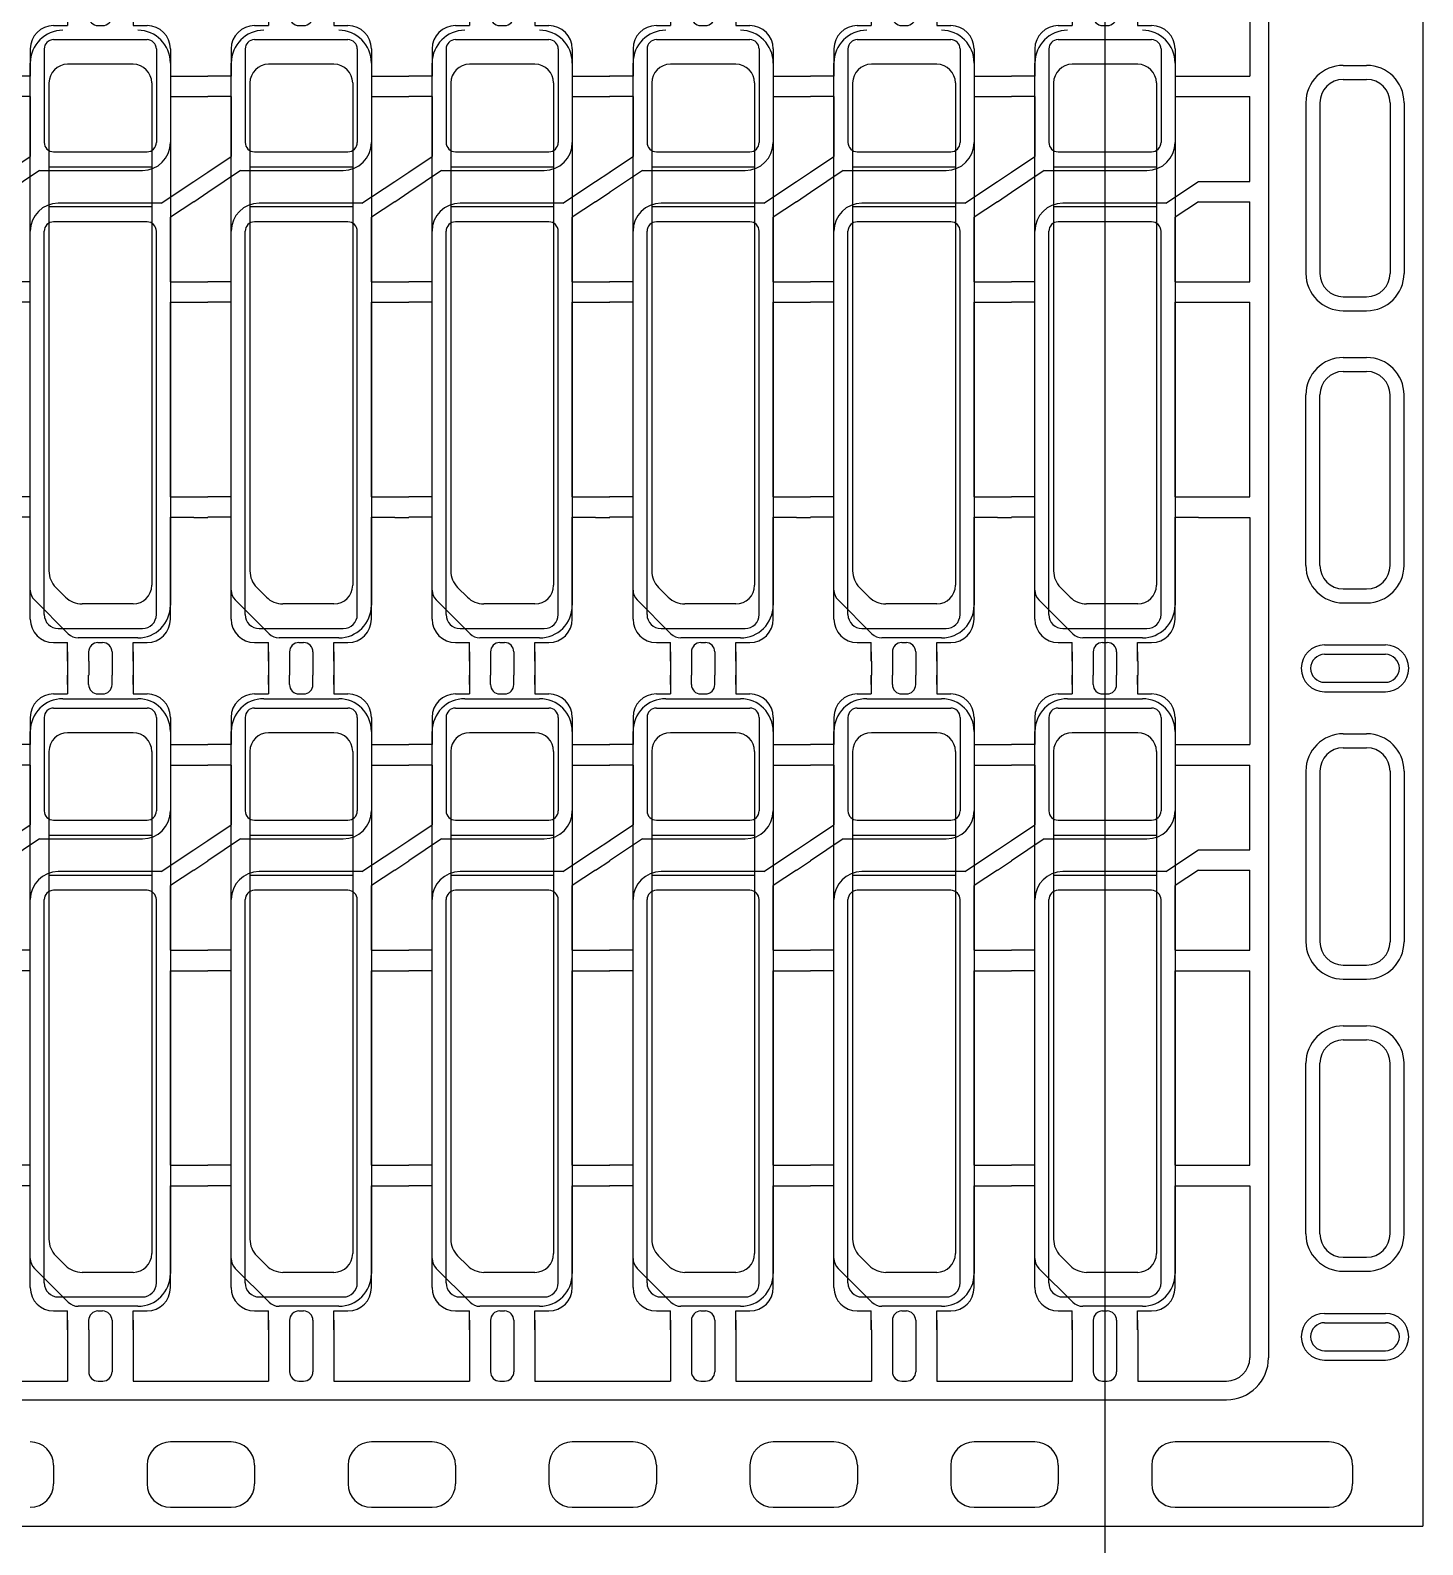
# Model space of a CAD drawing. Header units: millimetres. Extents: x -992 to 1678, y 98 to 1000.
# Drawn here: x -803.09 to -788.19, y 544.12 to 560.32 of the extents above; entities that cross this region are included whole.
import ezdxf

# ---------------------------------------------------------------- set-up
doc = ezdxf.new("R2010")
doc.units = ezdxf.units.MM
doc.linetypes.add('CENTER', pattern=[10.16, 6.35, -1.27, 1.27, -1.27])
doc.linetypes.add('HIDDEN', pattern=[1.905, 1.27, -0.635])
for name, color, linetype in [('1', 3, 'Continuous'), ('b etching', 1, 'Continuous'), ('CEN', 8, 'CENTER'), ('HID', 1, 'HIDDEN'), ('PPA', 2, 'Continuous')]:
    doc.layers.add(name, color=color, linetype=linetype)

# ---------------------------------------------------------------- blocks, each defined once
blk = doc.blocks.new('e1')
at = {"layer": '1'}
for p, q in [((-947.058, 906.581), (-947.058, 906.481)), ((-947.058, 906.481), (-947.058, 906.581)), ((-947.058, 906.581), (-947.058, 906.381)), ((-946.358, 906.581), (-946.358, 906.481)), ((-946.358, 906.481), (-946.358, 906.581)), ((-946.358, 906.581), (-946.358, 906.381)), ((-946.358, 906.381), (-946.208, 906.381)), ((-947.458, 906.131), (-947.458, 905.841)), ((-945.958, 906.131), (-945.958, 905.841)), ((-947.458, 905.841), (-947.708, 905.841)), ((-945.958, 905.841), (-945.708, 905.841)), ((-947.458, 905.621), (-947.708, 905.621)), ((-947.458, 905.621), (-947.458, 904.981)), ((-945.958, 905.621), (-945.958, 905.131)), ((-945.958, 905.621), (-945.708, 905.621)), ((-947.358, 904.831), (-946.258, 904.831)), ((-946.058, 904.481), (-947.158, 904.481)), ((-945.958, 903.641), (-945.958, 904.331)), ((-947.458, 903.641), (-947.458, 904.231)), ((-947.458, 903.641), (-947.708, 903.641)), ((-945.958, 903.641), (-945.708, 903.641)), ((-947.458, 903.421), (-947.708, 903.421)), ((-947.458, 901.341), (-947.458, 903.421)), ((-945.958, 901.341), (-945.958, 903.421)), ((-945.958, 903.421), (-945.708, 903.421)), ((-947.458, 901.341), (-947.708, 901.341)), ((-945.958, 901.341), (-945.708, 901.341)), ((-947.458, 901.121), (-947.708, 901.121)), ((-947.458, 900.031), (-947.458, 901.121)), ((-945.958, 900.031), (-945.958, 901.121)), ((-945.958, 901.121), (-945.708, 901.121)), ((-947.058, 899.581), (-947.058, 899.781)), ((-946.358, 899.781), (-946.208, 899.781)), ((-946.358, 899.581), (-946.358, 899.781)), ((-947.058, 899.581), (-947.058, 899.681)), ((-947.058, 899.681), (-947.058, 899.581)), ((-946.358, 899.581), (-946.358, 899.681)), ((-946.358, 899.681), (-946.358, 899.581))]:
    blk.add_line(p, q, dxfattribs=at)
at = {"layer": '1', "linetype": 'ByBlock'}
for p, q in [((-946.833, 906.481), (-946.833, 906.581)), ((-946.583, 906.481), (-946.583, 906.581)), ((-947.208, 906.381), (-947.058, 906.381)), ((-946.733, 906.381), (-946.683, 906.381)), ((-947.708, 904.814), (-947.458, 904.981)), ((-947.358, 904.831), (-947.708, 904.597)), ((-946.058, 904.481), (-945.708, 904.714)), ((-945.708, 904.497), (-945.958, 904.331)), ((-947.208, 899.781), (-947.058, 899.781)), ((-946.733, 899.781), (-946.683, 899.781)), ((-946.833, 899.681), (-946.833, 899.581)), ((-946.583, 899.681), (-946.583, 899.581))]:
    blk.add_line(p, q, dxfattribs=at)
for centre, start, end in [((-946.733, 906.481), 180, 270), ((-946.683, 906.481), 270, 0), ((-946.733, 899.681), 90, 180), ((-946.683, 899.681), 0, 90)]:
    blk.add_arc(centre, 0.1, start, end, dxfattribs=at)
at = {"layer": '1'}
for centre, radius, start, end in [((-947.208, 906.131), 0.25, 90, 180), ((-946.208, 906.131), 0.25, 0, 90), ((-946.258, 905.131), 0.3, 270, 0), ((-947.158, 904.181), 0.3, 90, 180), ((-947.208, 900.031), 0.25, 180, 270), ((-946.208, 900.031), 0.25, 270, 0)]:
    blk.add_arc(centre, radius, start, end, dxfattribs=at)
blk = doc.blocks.new('e2')
at = {"layer": 'b etching', "linetype": 'ByBlock'}
for p, q in [((-947.208, 906.231), (-946.208, 906.231)), ((-947.308, 906.131), (-947.308, 905.131)), ((-946.108, 906.131), (-946.108, 905.131)), ((-947.208, 905.031), (-946.208, 905.031)), ((-947.308, 900.081), (-947.308, 904.181)), ((-946.208, 904.281), (-947.208, 904.281)), ((-946.108, 900.081), (-946.108, 904.181)), ((-947.158, 899.931), (-946.258, 899.931))]:
    blk.add_line(p, q, dxfattribs=at)
for centre, radius, start, end in [((-947.208, 906.131), 0.1, 90, 180), ((-946.208, 906.131), 0.1, 360, 90), ((-947.208, 905.131), 0.1, 180, 270), ((-946.208, 905.131), 0.1, 270, 360), ((-947.208, 904.181), 0.1, 90, 180), ((-946.208, 904.181), 0.1, 0, 90), ((-947.158, 900.081), 0.15, 180, 270), ((-946.258, 900.081), 0.15, 270, 0)]:
    blk.add_arc(centre, radius, start, end, dxfattribs=at)

msp = doc.modelspace()

# ---------------------------------------------------------------- linework, layer by layer
at = {"layer": '1', "linetype": 'ByBlock'}
for p, q in [((-790.03553085, 562.26062093), (-790.03553085, 559.83062093)), ((-801.33553085, 559.83062093), (-801.18553085, 559.83062093)), ((-799.18553085, 559.83062093), (-799.03553085, 559.83062093)), ((-797.03553085, 559.83062093), (-796.88553085, 559.83062093)), ((-794.88553085, 559.83062093), (-794.73553085, 559.83062093)), ((-792.73553085, 559.83062093), (-792.58553085, 559.83062093)), ((-790.58553085, 559.83062093), (-790.03553085, 559.83062093)), ((-801.33553085, 559.61062093), (-801.18553085, 559.61062093)), ((-799.18553085, 559.61062093), (-799.03553085, 559.61062093)), ((-797.03553085, 559.61062093), (-796.88553085, 559.61062093)), ((-794.88553085, 559.61062093), (-794.73553085, 559.61062093)), ((-792.73553085, 559.61062093), (-792.58553085, 559.61062093)), ((-790.58553085, 559.61062093), (-790.03553085, 559.61062093)), ((-790.03553085, 558.70395426), (-790.03553085, 559.61062093)), ((-801.33553085, 558.70395426), (-801.18553085, 558.80395426)), ((-799.18553085, 558.70395426), (-799.03553085, 558.80395426)), ((-797.03553085, 558.70395426), (-796.88553085, 558.80395426)), ((-794.88553085, 558.70395426), (-794.73553085, 558.80395426)), ((-792.73553085, 558.70395426), (-792.58553085, 558.80395426)), ((-801.33553085, 558.48728759), (-801.18553085, 558.58728759)), ((-799.18553085, 558.48728759), (-799.03553085, 558.58728759)), ((-797.03553085, 558.48728759), (-796.88553085, 558.58728759)), ((-794.88553085, 558.48728759), (-794.73553085, 558.58728759)), ((-792.73553085, 558.48728759), (-792.58553085, 558.58728759)), ((-790.58553085, 558.70395426), (-790.03553085, 558.70395426)), ((-790.58553085, 558.48728759), (-790.03553085, 558.48728759)), ((-790.03553085, 557.63062093), (-790.03553085, 558.48728759)), ((-801.33553085, 557.63062093), (-801.18553085, 557.63062093)), ((-799.18553085, 557.63062093), (-799.03553085, 557.63062093)), ((-797.03553085, 557.63062093), (-796.88553085, 557.63062093)), ((-794.88553085, 557.63062093), (-794.73553085, 557.63062093)), ((-792.73553085, 557.63062093), (-792.58553085, 557.63062093)), ((-790.58553085, 557.63062093), (-790.03553085, 557.63062093)), ((-801.33553085, 557.41062093), (-801.18553085, 557.41062093)), ((-799.18553085, 557.41062093), (-799.03553085, 557.41062093)), ((-797.03553085, 557.41062093), (-796.88553085, 557.41062093)), ((-794.88553085, 557.41062093), (-794.73553085, 557.41062093)), ((-792.73553085, 557.41062093), (-792.58553085, 557.41062093)), ((-790.58553085, 557.41062093), (-790.03553085, 557.41062093)), ((-790.03553085, 555.33062093), (-790.03553085, 557.41062093)), ((-801.33553085, 555.33062093), (-801.18553085, 555.33062093)), ((-799.18553085, 555.33062093), (-799.03553085, 555.33062093)), ((-797.03553085, 555.33062093), (-796.88553085, 555.33062093)), ((-794.88553085, 555.33062093), (-794.73553085, 555.33062093)), ((-792.73553085, 555.33062093), (-792.58553085, 555.33062093)), ((-790.58553085, 555.33062093), (-790.03553085, 555.33062093)), ((-801.33553085, 555.11062093), (-801.18553085, 555.11062093)), ((-799.18553085, 555.11062093), (-799.03553085, 555.11062093)), ((-797.03553085, 555.11062093), (-796.88553085, 555.11062093)), ((-794.88553085, 555.11062093), (-794.73553085, 555.11062093)), ((-792.73553085, 555.11062093), (-792.58553085, 555.11062093)), ((-790.58553085, 555.11062093), (-790.03553085, 555.11062093)), ((-790.03553085, 555.11062093), (-790.03553085, 552.68062093)), ((-802.68553085, 553.57062093), (-802.68553085, 553.42062093)), ((-802.46053085, 553.57062093), (-802.46053085, 553.42062093)), ((-802.21053085, 553.57062093), (-802.21053085, 553.42062093)), ((-801.98553085, 553.57062093), (-801.98553085, 553.42062093)), ((-800.53553085, 553.57062093), (-800.53553085, 553.42062093)), ((-800.31053085, 553.57062093), (-800.31053085, 553.42062093)), ((-800.06053085, 553.57062093), (-800.06053085, 553.42062093)), ((-799.83553085, 553.57062093), (-799.83553085, 553.42062093)), ((-798.38553085, 553.57062093), (-798.38553085, 553.42062093)), ((-798.16053085, 553.57062093), (-798.16053085, 553.42062093)), ((-797.91053085, 553.57062093), (-797.91053085, 553.42062093)), ((-797.68553085, 553.57062093), (-797.68553085, 553.42062093)), ((-796.23553085, 553.57062093), (-796.23553085, 553.42062093)), ((-796.01053085, 553.57062093), (-796.01053085, 553.42062093)), ((-795.76053085, 553.57062093), (-795.76053085, 553.42062093)), ((-795.53553085, 553.57062093), (-795.53553085, 553.42062093)), ((-794.08553085, 553.57062093), (-794.08553085, 553.42062093)), ((-793.86053085, 553.57062093), (-793.86053085, 553.42062093)), ((-793.61053085, 553.57062093), (-793.61053085, 553.42062093)), ((-793.38553085, 553.57062093), (-793.38553085, 553.42062093)), ((-791.93553085, 553.57062093), (-791.93553085, 553.42062093)), ((-791.71053085, 553.57062093), (-791.71053085, 553.42062093)), ((-791.46053085, 553.57062093), (-791.46053085, 553.42062093)), ((-791.23553085, 553.57062093), (-791.23553085, 553.42062093)), ((-791.23553085, 553.57062093), (-791.23553085, 553.42062093)), ((-801.33553085, 552.68062093), (-801.18553085, 552.68062093)), ((-799.18553085, 552.68062093), (-799.03553085, 552.68062093)), ((-797.03553085, 552.68062093), (-796.88553085, 552.68062093)), ((-794.88553085, 552.68062093), (-794.73553085, 552.68062093)), ((-792.73553085, 552.68062093), (-792.58553085, 552.68062093)), ((-790.58553085, 552.68062093), (-790.03553085, 552.68062093)), ((-801.33553085, 552.46062093), (-801.18553085, 552.46062093)), ((-799.18553085, 552.46062093), (-799.03553085, 552.46062093)), ((-797.03553085, 552.46062093), (-796.88553085, 552.46062093)), ((-794.88553085, 552.46062093), (-794.73553085, 552.46062093)), ((-792.73553085, 552.46062093), (-792.58553085, 552.46062093)), ((-790.58553085, 552.46062093), (-790.03553085, 552.46062093)), ((-790.03553085, 551.55395426), (-790.03553085, 552.46062093)), ((-801.33553085, 551.55395426), (-801.18553085, 551.65395426)), ((-799.18553085, 551.55395426), (-799.03553085, 551.65395426)), ((-797.03553085, 551.55395426), (-796.88553085, 551.65395426)), ((-794.88553085, 551.55395426), (-794.73553085, 551.65395426)), ((-792.73553085, 551.55395426), (-792.58553085, 551.65395426)), ((-790.58553085, 551.55395426), (-790.03553085, 551.55395426)), ((-801.33553085, 551.33728759), (-801.18553085, 551.43728759)), ((-799.18553085, 551.33728759), (-799.03553085, 551.43728759)), ((-797.03553085, 551.33728759), (-796.88553085, 551.43728759)), ((-794.88553085, 551.33728759), (-794.73553085, 551.43728759)), ((-792.73553085, 551.33728759), (-792.58553085, 551.43728759)), ((-790.58553085, 551.33728759), (-790.03553085, 551.33728759)), ((-790.03553085, 550.48062093), (-790.03553085, 551.33728759)), ((-801.33553085, 550.48062093), (-801.18553085, 550.48062093)), ((-799.18553085, 550.48062093), (-799.03553085, 550.48062093)), ((-797.03553085, 550.48062093), (-796.88553085, 550.48062093)), ((-794.88553085, 550.48062093), (-794.73553085, 550.48062093)), ((-792.73553085, 550.48062093), (-792.58553085, 550.48062093)), ((-790.58553085, 550.48062093), (-790.03553085, 550.48062093)), ((-801.33553085, 550.26062093), (-801.18553085, 550.26062093)), ((-799.18553085, 550.26062093), (-799.03553085, 550.26062093)), ((-797.03553085, 550.26062093), (-796.88553085, 550.26062093)), ((-794.88553085, 550.26062093), (-794.73553085, 550.26062093)), ((-792.73553085, 550.26062093), (-792.58553085, 550.26062093)), ((-790.58553085, 550.26062093), (-790.03553085, 550.26062093)), ((-790.03553085, 548.18062093), (-790.03553085, 550.26062093)), ((-801.33553085, 548.18062093), (-801.18553085, 548.18062093)), ((-799.18553085, 548.18062093), (-799.03553085, 548.18062093)), ((-797.03553085, 548.18062093), (-796.88553085, 548.18062093)), ((-794.88553085, 548.18062093), (-794.73553085, 548.18062093)), ((-792.73553085, 548.18062093), (-792.58553085, 548.18062093)), ((-790.58553085, 548.18062093), (-790.03553085, 548.18062093)), ((-801.33553085, 547.96062093), (-801.18553085, 547.96062093)), ((-799.18553085, 547.96062093), (-799.03553085, 547.96062093)), ((-797.03553085, 547.96062093), (-796.88553085, 547.96062093)), ((-794.88553085, 547.96062093), (-794.73553085, 547.96062093)), ((-792.73553085, 547.96062093), (-792.58553085, 547.96062093)), ((-790.58553085, 547.96062093), (-790.03553085, 547.96062093)), ((-790.03553085, 547.96062093), (-790.03553085, 546.12062093)), ((-802.68553085, 546.42062093), (-802.68553085, 545.87062093)), ((-802.68553085, 546.42062093), (-802.68553085, 546.12062093)), ((-802.46053085, 546.42062093), (-802.46053085, 545.97062093)), ((-802.46053085, 546.42062093), (-802.46053085, 546.12062093)), ((-802.21053085, 546.42062093), (-802.21053085, 545.97062093)), ((-802.21053085, 546.42062093), (-802.21053085, 546.12062093)), ((-801.98553085, 546.42062093), (-801.98553085, 545.87062093)), ((-801.98553085, 546.42062093), (-801.98553085, 546.12062093)), ((-800.53553085, 546.42062093), (-800.53553085, 545.87062093)), ((-800.53553085, 546.42062093), (-800.53553085, 546.12062093)), ((-800.31053085, 546.42062093), (-800.31053085, 545.97062093)), ((-800.31053085, 546.42062093), (-800.31053085, 546.12062093)), ((-800.06053085, 546.42062093), (-800.06053085, 545.97062093)), ((-800.06053085, 546.42062093), (-800.06053085, 546.12062093)), ((-799.83553085, 546.42062093), (-799.83553085, 545.87062093)), ((-799.83553085, 546.42062093), (-799.83553085, 546.12062093)), ((-798.38553085, 546.42062093), (-798.38553085, 545.87062093)), ((-798.38553085, 546.42062093), (-798.38553085, 546.12062093)), ((-798.16053085, 546.42062093), (-798.16053085, 545.97062093)), ((-798.16053085, 546.42062093), (-798.16053085, 546.12062093)), ((-797.91053085, 546.42062093), (-797.91053085, 545.97062093)), ((-797.91053085, 546.42062093), (-797.91053085, 546.12062093)), ((-797.68553085, 546.42062093), (-797.68553085, 545.87062093)), ((-797.68553085, 546.42062093), (-797.68553085, 546.12062093)), ((-796.23553085, 546.42062093), (-796.23553085, 545.87062093)), ((-796.23553085, 546.42062093), (-796.23553085, 546.12062093)), ((-796.01053085, 546.42062093), (-796.01053085, 545.97062093)), ((-796.01053085, 546.42062093), (-796.01053085, 546.12062093)), ((-795.76053085, 546.42062093), (-795.76053085, 545.97062093)), ((-795.76053085, 546.42062093), (-795.76053085, 546.12062093)), ((-795.53553085, 546.42062093), (-795.53553085, 545.87062093)), ((-795.53553085, 546.42062093), (-795.53553085, 546.12062093)), ((-794.08553085, 546.42062093), (-794.08553085, 545.87062093)), ((-794.08553085, 546.42062093), (-794.08553085, 546.12062093)), ((-793.86053085, 546.42062093), (-793.86053085, 545.97062093)), ((-793.86053085, 546.42062093), (-793.86053085, 546.12062093)), ((-793.61053085, 546.42062093), (-793.61053085, 545.97062093)), ((-793.61053085, 546.42062093), (-793.61053085, 546.12062093)), ((-793.38553085, 546.42062093), (-793.38553085, 545.87062093)), ((-793.38553085, 546.42062093), (-793.38553085, 546.12062093)), ((-791.93553085, 546.42062093), (-791.93553085, 545.87062093)), ((-791.93553085, 546.42062093), (-791.93553085, 546.12062093)), ((-791.71053085, 546.42062093), (-791.71053085, 545.97062093)), ((-791.71053085, 546.42062093), (-791.71053085, 546.12062093)), ((-791.46053085, 546.42062093), (-791.46053085, 545.97062093)), ((-791.46053085, 546.42062093), (-791.46053085, 546.12062093)), ((-791.23553085, 546.42062093), (-791.23553085, 545.87062093)), ((-791.23553085, 546.42062093), (-791.23553085, 546.12062093)), ((-804.13553085, 545.87062093), (-802.68553085, 545.87062093)), ((-802.36053085, 545.87062093), (-802.31053085, 545.87062093)), ((-801.98553085, 545.87062093), (-800.53553085, 545.87062093)), ((-800.21053085, 545.87062093), (-800.16053085, 545.87062093)), ((-799.83553085, 545.87062093), (-798.38553085, 545.87062093)), ((-798.06053085, 545.87062093), (-798.01053085, 545.87062093)), ((-797.68553085, 545.87062093), (-796.23553085, 545.87062093)), ((-795.91053085, 545.87062093), (-795.86053085, 545.87062093)), ((-795.53553085, 545.87062093), (-794.08553085, 545.87062093)), ((-793.76053085, 545.87062093), (-793.71053085, 545.87062093)), ((-793.38553085, 545.87062093), (-791.93553085, 545.87062093)), ((-791.61053085, 545.87062093), (-791.56053085, 545.87062093)), ((-791.23553085, 545.87062093), (-790.28553085, 545.87062093)), ((-800.93553085, 545.22062093), (-801.58553085, 545.22062093)), ((-798.78553085, 545.22062093), (-799.43553085, 545.22062093)), ((-796.63553085, 545.22062093), (-797.28553085, 545.22062093)), ((-794.48553085, 545.22062093), (-795.13553085, 545.22062093)), ((-792.33553085, 545.22062093), (-792.98553085, 545.22062093)), ((-789.18553085, 545.22062093), (-790.83553085, 545.22062093)), ((-802.83553085, 544.97062093), (-802.83553085, 544.77062093)), ((-801.83553085, 544.97062093), (-801.83553085, 544.77062093)), ((-800.68553085, 544.97062093), (-800.68553085, 544.77062093)), ((-799.68553085, 544.97062093), (-799.68553085, 544.77062093)), ((-798.53553085, 544.97062093), (-798.53553085, 544.77062093)), ((-797.53553085, 544.97062093), (-797.53553085, 544.77062093)), ((-796.38553085, 544.97062093), (-796.38553085, 544.77062093)), ((-795.38553085, 544.97062093), (-795.38553085, 544.77062093)), ((-794.23553085, 544.97062093), (-794.23553085, 544.77062093)), ((-793.23553085, 544.97062093), (-793.23553085, 544.77062093)), ((-792.08553085, 544.97062093), (-792.08553085, 544.77062093)), ((-791.08553085, 544.97062093), (-791.08553085, 544.77062093)), ((-788.93553085, 544.97062093), (-788.93553085, 544.77062093))]:
    msp.add_line(p, q, dxfattribs=at)
at = {"layer": '1'}
for p, q in [((-789.03553085, 559.79562093), (-788.78553085, 559.79562093)), ((-789.28553085, 559.54562093), (-789.28553085, 557.72062093)), ((-788.53553085, 559.54562093), (-788.53553085, 557.72062093)), ((-789.03553085, 557.47062093), (-788.78553085, 557.47062093)), ((-789.03553085, 556.67062093), (-788.78553085, 556.67062093)), ((-789.28553085, 554.59562093), (-789.28553085, 556.42062093)), ((-788.53553085, 554.59562093), (-788.53553085, 556.42062093)), ((-789.03553085, 554.34562093), (-788.78553085, 554.34562093)), ((-789.23553085, 553.64562093), (-788.58553085, 553.64562093)), ((-789.23553085, 553.64562093), (-788.58553085, 553.64562093)), ((-789.23553085, 553.34562093), (-788.58553085, 553.34562093)), ((-789.23553085, 553.34562093), (-788.58553085, 553.34562093)), ((-789.03553085, 552.64562093), (-788.78553085, 552.64562093)), ((-789.28553085, 552.39562093), (-789.28553085, 550.57062093)), ((-788.53553085, 552.39562093), (-788.53553085, 550.57062093)), ((-789.03553085, 550.32062093), (-788.78553085, 550.32062093)), ((-789.03553085, 549.52062093), (-788.78553085, 549.52062093)), ((-789.28553085, 547.44562093), (-789.28553085, 549.27062093)), ((-788.53553085, 547.44562093), (-788.53553085, 549.27062093)), ((-789.03553085, 547.19562093), (-788.78553085, 547.19562093)), ((-789.23553085, 546.49562093), (-788.58553085, 546.49562093)), ((-789.23553085, 546.49562093), (-788.58553085, 546.49562093)), ((-789.23553085, 546.19562093), (-788.58553085, 546.19562093)), ((-789.23553085, 546.19562093), (-788.58553085, 546.19562093)), ((-801.58553085, 544.52062093), (-800.93553085, 544.52062093)), ((-799.43553085, 544.52062093), (-798.78553085, 544.52062093)), ((-797.28553085, 544.52062093), (-796.63553085, 544.52062093)), ((-795.13553085, 544.52062093), (-794.48553085, 544.52062093)), ((-792.98553085, 544.52062093), (-792.33553085, 544.52062093)), ((-790.83553085, 544.52062093), (-789.18553085, 544.52062093))]:
    msp.add_line(p, q, dxfattribs=at)
for centre, radius, start, end in [((-789.03553085, 559.54562093), 0.25, 90, 180), ((-788.78553085, 559.54562093), 0.25, 0, 90), ((-789.03553085, 557.72062093), 0.25, 180, 270), ((-788.78553085, 557.72062093), 0.25, 270, 0), ((-789.03553085, 556.42062093), 0.25, 90, 180), ((-788.78553085, 556.42062093), 0.25, 360, 90), ((-789.03553085, 554.59562093), 0.25, 180, 270), ((-788.78553085, 554.59562093), 0.25, 270, 360), ((-789.23553085, 553.49562093), 0.15, 90, 270), ((-789.23553085, 553.49562093), 0.15, 90, 270), ((-788.58553085, 553.49562093), 0.15, 270, 90), ((-788.58553085, 553.49562093), 0.15, 270, 90), ((-789.03553085, 552.39562093), 0.25, 90, 180), ((-788.78553085, 552.39562093), 0.25, 0, 90), ((-789.03553085, 550.57062093), 0.25, 180, 270), ((-788.78553085, 550.57062093), 0.25, 270, 0), ((-789.03553085, 549.27062093), 0.25, 90, 180), ((-788.78553085, 549.27062093), 0.25, 360, 90), ((-789.03553085, 547.44562093), 0.25, 180, 270), ((-788.78553085, 547.44562093), 0.25, 270, 360), ((-789.23553085, 546.34562093), 0.15, 90, 270), ((-789.23553085, 546.34562093), 0.15, 90, 270), ((-788.58553085, 546.34562093), 0.15, 270, 90), ((-788.58553085, 546.34562093), 0.15, 270, 90)]:
    msp.add_arc(centre, radius, start, end, dxfattribs=at)
at = {"layer": '1', "linetype": 'ByBlock'}
for centre, radius, start, end in [((-790.28553085, 546.12062093), 0.25, 270, 0), ((-802.36053085, 545.97062093), 0.1, 180, 270), ((-802.31053085, 545.97062093), 0.1, 270, 0), ((-800.21053085, 545.97062093), 0.1, 180, 270), ((-800.16053085, 545.97062093), 0.1, 270, 0), ((-798.06053085, 545.97062093), 0.1, 180, 270), ((-798.01053085, 545.97062093), 0.1, 270, 0), ((-795.91053085, 545.97062093), 0.1, 180, 270), ((-795.86053085, 545.97062093), 0.1, 270, 0), ((-793.76053085, 545.97062093), 0.1, 180, 270), ((-793.71053085, 545.97062093), 0.1, 270, 0), ((-791.61053085, 545.97062093), 0.1, 180, 270), ((-791.56053085, 545.97062093), 0.1, 270, 0), ((-803.08553085, 544.97062093), 0.25, 360, 90), ((-801.58553085, 544.97062093), 0.25, 90, 180), ((-800.93553085, 544.97062093), 0.25, 360, 90), ((-799.43553085, 544.97062093), 0.25, 90, 180), ((-798.78553085, 544.97062093), 0.25, 360, 90), ((-797.28553085, 544.97062093), 0.25, 90, 180), ((-796.63553085, 544.97062093), 0.25, 360, 90), ((-795.13553085, 544.97062093), 0.25, 90, 180), ((-794.48553085, 544.97062093), 0.25, 360, 90), ((-792.98553085, 544.97062093), 0.25, 90, 180), ((-792.33553085, 544.97062093), 0.25, 360, 90), ((-790.83553085, 544.97062093), 0.25, 90, 180), ((-789.18553085, 544.97062093), 0.25, 360, 90), ((-803.08553085, 544.77062093), 0.25, 270, 360), ((-801.58553085, 544.77062093), 0.25, 180, 270), ((-800.93553085, 544.77062093), 0.25, 270, 360), ((-799.43553085, 544.77062093), 0.25, 180, 270), ((-798.78553085, 544.77062093), 0.25, 270, 360), ((-797.28553085, 544.77062093), 0.25, 180, 270), ((-796.63553085, 544.77062093), 0.25, 270, 360), ((-795.13553085, 544.77062093), 0.25, 180, 270), ((-794.48553085, 544.77062093), 0.25, 270, 360), ((-792.98553085, 544.77062093), 0.25, 180, 270), ((-792.33553085, 544.77062093), 0.25, 270, 360), ((-790.83553085, 544.77062093), 0.25, 180, 270), ((-789.18553085, 544.77062093), 0.25, 270, 360)]:
    msp.add_arc(centre, radius, start, end, dxfattribs=at)
at = {"layer": 'CEN', "linetype": 'ByBlock'}
msp.add_line((-791.58553085, 604.77062093), (-791.58553085, 537.97062093), dxfattribs=at)
at = {"layer": 'HID', "linetype": 'ByBlock'}
for p, q in [((-789.83553085, 596.62062093), (-789.83553085, 546.12062093)), ((-789.03553085, 559.94562093), (-788.78553085, 559.94562093)), ((-789.43553085, 559.54562093), (-789.43553085, 557.72062093)), ((-788.38553085, 559.54562093), (-788.38553085, 557.72062093)), ((-789.03553085, 557.32062093), (-788.78553085, 557.32062093)), ((-789.03553085, 556.82062093), (-788.78553085, 556.82062093)), ((-789.43553085, 554.59562093), (-789.43553085, 556.42062093)), ((-788.38553085, 554.59562093), (-788.38553085, 556.42062093)), ((-789.03553085, 554.19562093), (-788.78553085, 554.19562093)), ((-789.23553085, 553.74562093), (-788.58553085, 553.74562093)), ((-789.23553085, 553.24562093), (-788.58553085, 553.24562093)), ((-789.03553085, 552.79562093), (-788.78553085, 552.79562093)), ((-789.43553085, 552.39562093), (-789.43553085, 550.57062093)), ((-788.38553085, 552.39562093), (-788.38553085, 550.57062093)), ((-789.03553085, 550.17062093), (-788.78553085, 550.17062093)), ((-789.03553085, 549.67062093), (-788.78553085, 549.67062093)), ((-789.43553085, 547.44562093), (-789.43553085, 549.27062093)), ((-788.38553085, 547.44562093), (-788.38553085, 549.27062093)), ((-789.03553085, 547.04562093), (-788.78553085, 547.04562093)), ((-789.23553085, 546.59562093), (-788.58553085, 546.59562093)), ((-789.23553085, 546.09562093), (-788.58553085, 546.09562093)), ((-840.18553085, 545.67062093), (-790.28553085, 545.67062093))]:
    msp.add_line(p, q, dxfattribs=at)
for centre, radius, start, end in [((-789.03553085, 559.54562093), 0.4, 90, 180), ((-788.78553085, 559.54562093), 0.4, 0, 90), ((-789.03553085, 557.72062093), 0.4, 180, 270), ((-788.78553085, 557.72062093), 0.4, 270, 0), ((-789.03553085, 556.42062093), 0.4, 90, 180), ((-788.78553085, 556.42062093), 0.4, 360, 90), ((-789.03553085, 554.59562093), 0.4, 180, 270), ((-788.78553085, 554.59562093), 0.4, 270, 360), ((-789.23553085, 553.49562093), 0.25, 90, 270), ((-788.58553085, 553.49562093), 0.25, 270, 90), ((-789.03553085, 552.39562093), 0.4, 90, 180), ((-788.78553085, 552.39562093), 0.4, 0, 90), ((-789.03553085, 550.57062093), 0.4, 180, 270), ((-788.78553085, 550.57062093), 0.4, 270, 0), ((-789.03553085, 549.27062093), 0.4, 90, 180), ((-788.78553085, 549.27062093), 0.4, 360, 90), ((-789.03553085, 547.44562093), 0.4, 180, 270), ((-788.78553085, 547.44562093), 0.4, 270, 360), ((-789.23553085, 546.34562093), 0.25, 90, 270), ((-788.58553085, 546.34562093), 0.25, 270, 90), ((-790.28553085, 546.12062093), 0.45, 270, 0)]:
    msp.add_arc(centre, radius, start, end, dxfattribs=at)
at = {"layer": 'PPA', "linetype": 'ByBlock'}
for p, q in [((-788.18553085, 598.42062093), (-788.18553085, 544.32062093)), ((-803.08553085, 554.33275296), (-803.08553085, 559.97062093)), ((-801.98553085, 559.95698456), (-802.68553085, 559.95698456)), ((-801.58553085, 559.97062093), (-801.58553085, 554.17062093)), ((-800.93553085, 554.33275296), (-800.93553085, 559.97062093)), ((-799.83553085, 559.95698456), (-800.53553085, 559.95698456)), ((-799.43553085, 559.97062093), (-799.43553085, 554.17062093)), ((-798.78553085, 554.33275296), (-798.78553085, 559.97062093)), ((-797.68553085, 559.95698456), (-798.38553085, 559.95698456)), ((-797.28553085, 559.97062093), (-797.28553085, 554.17062093)), ((-796.63553085, 554.33275296), (-796.63553085, 559.97062093)), ((-795.53553085, 559.95698456), (-796.23553085, 559.95698456)), ((-795.13553085, 559.97062093), (-795.13553085, 554.17062093)), ((-794.48553085, 554.33275296), (-794.48553085, 559.97062093)), ((-793.38553085, 559.95698456), (-794.08553085, 559.95698456)), ((-792.98553085, 559.97062093), (-792.98553085, 554.17062093)), ((-792.33553085, 554.33275296), (-792.33553085, 559.97062093)), ((-791.23553085, 559.95698456), (-791.93553085, 559.95698456)), ((-790.83553085, 559.97062093), (-790.83553085, 554.17062093)), ((-802.88553085, 559.75698456), (-802.88553085, 554.53781068)), ((-801.78553085, 559.75698456), (-801.78553085, 554.38425729)), ((-800.73553085, 559.75698456), (-800.73553085, 554.53781068)), ((-799.63553085, 559.75698456), (-799.63553085, 554.38425729)), ((-798.58553085, 559.75698456), (-798.58553085, 554.53781068)), ((-797.48553085, 559.75698456), (-797.48553085, 554.38425729)), ((-796.43553085, 559.75698456), (-796.43553085, 554.53781068)), ((-795.33553085, 559.75698456), (-795.33553085, 554.38425729)), ((-794.28553085, 559.75698456), (-794.28553085, 554.53781068)), ((-793.18553085, 559.75698456), (-793.18553085, 554.38425729)), ((-792.13553085, 559.75698456), (-792.13553085, 554.53781068)), ((-791.03553085, 559.75698456), (-791.03553085, 554.38425729)), ((-802.88553085, 558.86062093), (-801.78553085, 558.86062093)), ((-800.73553085, 558.86062093), (-799.63553085, 558.86062093)), ((-798.58553085, 558.86062093), (-797.48553085, 558.86062093)), ((-796.43553085, 558.86062093), (-795.33553085, 558.86062093)), ((-794.28553085, 558.86062093), (-793.18553085, 558.86062093)), ((-792.13553085, 558.86062093), (-791.03553085, 558.86062093)), ((-801.78553085, 558.43062093), (-802.88553085, 558.43062093)), ((-799.63553085, 558.43062093), (-800.73553085, 558.43062093)), ((-797.48553085, 558.43062093), (-798.58553085, 558.43062093)), ((-795.33553085, 558.43062093), (-796.43553085, 558.43062093)), ((-793.18553085, 558.43062093), (-794.28553085, 558.43062093)), ((-791.03553085, 558.43062093), (-792.13553085, 558.43062093)), ((-803.04159687, 554.22668695), (-802.67946483, 553.86455491)), ((-802.81230754, 554.36103399), (-802.70875415, 554.2574806)), ((-800.89159687, 554.22668695), (-800.52946483, 553.86455491)), ((-800.66230754, 554.36103399), (-800.55875415, 554.2574806)), ((-798.74159687, 554.22668695), (-798.37946483, 553.86455491)), ((-798.51230754, 554.36103399), (-798.40875415, 554.2574806)), ((-796.59159687, 554.22668695), (-796.22946483, 553.86455491)), ((-796.36230754, 554.36103399), (-796.25875415, 554.2574806)), ((-794.44159687, 554.22668695), (-794.07946483, 553.86455491)), ((-794.21230754, 554.36103399), (-794.10875415, 554.2574806)), ((-792.29159687, 554.22668695), (-791.92946483, 553.86455491)), ((-792.06230754, 554.36103399), (-791.95875415, 554.2574806)), ((-801.98553085, 554.18425729), (-802.53197746, 554.18425729)), ((-799.83553085, 554.18425729), (-800.38197746, 554.18425729)), ((-797.68553085, 554.18425729), (-798.23197746, 554.18425729)), ((-795.53553085, 554.18425729), (-796.08197746, 554.18425729)), ((-793.38553085, 554.18425729), (-793.93197746, 554.18425729)), ((-791.23553085, 554.18425729), (-791.78197746, 554.18425729)), ((-801.93553085, 553.82062093), (-802.57339881, 553.82062093)), ((-799.78553085, 553.82062093), (-800.42339881, 553.82062093)), ((-797.63553085, 553.82062093), (-798.27339881, 553.82062093)), ((-795.48553085, 553.82062093), (-796.12339881, 553.82062093)), ((-793.33553085, 553.82062093), (-793.97339881, 553.82062093)), ((-791.18553085, 553.82062093), (-791.82339881, 553.82062093)), ((-802.73553085, 553.17062093), (-801.93553085, 553.17062093)), ((-800.58553085, 553.17062093), (-799.78553085, 553.17062093)), ((-798.43553085, 553.17062093), (-797.63553085, 553.17062093)), ((-796.28553085, 553.17062093), (-795.48553085, 553.17062093)), ((-794.13553085, 553.17062093), (-793.33553085, 553.17062093)), ((-791.98553085, 553.17062093), (-791.18553085, 553.17062093)), ((-803.08553085, 547.18275296), (-803.08553085, 552.82062093)), ((-801.98553085, 552.80698456), (-802.68553085, 552.80698456)), ((-801.58553085, 552.82062093), (-801.58553085, 547.02062093)), ((-800.93553085, 547.18275296), (-800.93553085, 552.82062093)), ((-799.83553085, 552.80698456), (-800.53553085, 552.80698456)), ((-799.43553085, 552.82062093), (-799.43553085, 547.02062093)), ((-798.78553085, 547.18275296), (-798.78553085, 552.82062093)), ((-797.68553085, 552.80698456), (-798.38553085, 552.80698456)), ((-797.28553085, 552.82062093), (-797.28553085, 547.02062093)), ((-796.63553085, 547.18275296), (-796.63553085, 552.82062093)), ((-795.53553085, 552.80698456), (-796.23553085, 552.80698456)), ((-795.13553085, 552.82062093), (-795.13553085, 547.02062093)), ((-794.48553085, 547.18275296), (-794.48553085, 552.82062093)), ((-793.38553085, 552.80698456), (-794.08553085, 552.80698456)), ((-792.98553085, 552.82062093), (-792.98553085, 547.02062093)), ((-792.33553085, 547.18275296), (-792.33553085, 552.82062093)), ((-791.23553085, 552.80698456), (-791.93553085, 552.80698456)), ((-790.83553085, 552.82062093), (-790.83553085, 547.02062093)), ((-802.88553085, 552.60698456), (-802.88553085, 547.38781068)), ((-801.78553085, 552.60698456), (-801.78553085, 547.23425729)), ((-800.73553085, 552.60698456), (-800.73553085, 547.38781068)), ((-799.63553085, 552.60698456), (-799.63553085, 547.23425729)), ((-798.58553085, 552.60698456), (-798.58553085, 547.38781068)), ((-797.48553085, 552.60698456), (-797.48553085, 547.23425729)), ((-796.43553085, 552.60698456), (-796.43553085, 547.38781068)), ((-795.33553085, 552.60698456), (-795.33553085, 547.23425729)), ((-794.28553085, 552.60698456), (-794.28553085, 547.38781068)), ((-793.18553085, 552.60698456), (-793.18553085, 547.23425729)), ((-792.13553085, 552.60698456), (-792.13553085, 547.38781068)), ((-791.03553085, 552.60698456), (-791.03553085, 547.23425729)), ((-802.88553085, 551.71062093), (-801.78553085, 551.71062093)), ((-800.73553085, 551.71062093), (-799.63553085, 551.71062093)), ((-798.58553085, 551.71062093), (-797.48553085, 551.71062093)), ((-796.43553085, 551.71062093), (-795.33553085, 551.71062093)), ((-794.28553085, 551.71062093), (-793.18553085, 551.71062093)), ((-792.13553085, 551.71062093), (-791.03553085, 551.71062093)), ((-801.78553085, 551.28062093), (-802.88553085, 551.28062093)), ((-799.63553085, 551.28062093), (-800.73553085, 551.28062093)), ((-797.48553085, 551.28062093), (-798.58553085, 551.28062093)), ((-795.33553085, 551.28062093), (-796.43553085, 551.28062093)), ((-793.18553085, 551.28062093), (-794.28553085, 551.28062093)), ((-791.03553085, 551.28062093), (-792.13553085, 551.28062093)), ((-803.04159687, 547.07668695), (-802.67946483, 546.71455491)), ((-802.81230754, 547.21103399), (-802.70875415, 547.1074806)), ((-800.89159687, 547.07668695), (-800.52946483, 546.71455491)), ((-800.66230754, 547.21103399), (-800.55875415, 547.1074806)), ((-798.74159687, 547.07668695), (-798.37946483, 546.71455491)), ((-798.51230754, 547.21103399), (-798.40875415, 547.1074806)), ((-796.59159687, 547.07668695), (-796.22946483, 546.71455491)), ((-796.36230754, 547.21103399), (-796.25875415, 547.1074806)), ((-794.44159687, 547.07668695), (-794.07946483, 546.71455491)), ((-794.21230754, 547.21103399), (-794.10875415, 547.1074806)), ((-792.29159687, 547.07668695), (-791.92946483, 546.71455491)), ((-792.06230754, 547.21103399), (-791.95875415, 547.1074806)), ((-801.98553085, 547.03425729), (-802.53197746, 547.03425729)), ((-799.83553085, 547.03425729), (-800.38197746, 547.03425729)), ((-797.68553085, 547.03425729), (-798.23197746, 547.03425729)), ((-795.53553085, 547.03425729), (-796.08197746, 547.03425729)), ((-793.38553085, 547.03425729), (-793.93197746, 547.03425729)), ((-791.23553085, 547.03425729), (-791.78197746, 547.03425729)), ((-801.93553085, 546.67062093), (-802.57339881, 546.67062093)), ((-799.78553085, 546.67062093), (-800.42339881, 546.67062093)), ((-797.63553085, 546.67062093), (-798.27339881, 546.67062093)), ((-795.48553085, 546.67062093), (-796.12339881, 546.67062093)), ((-793.33553085, 546.67062093), (-793.97339881, 546.67062093)), ((-791.18553085, 546.67062093), (-791.82339881, 546.67062093)), ((-842.28553085, 544.32062093), (-788.18553085, 544.32062093))]:
    msp.add_line(p, q, dxfattribs=at)
for centre, radius, start, end in [((-802.73553085, 559.97062093), 0.35, 90, 180), ((-801.93553085, 559.97062093), 0.35, 0, 90), ((-800.58553085, 559.97062093), 0.35, 90, 180), ((-799.78553085, 559.97062093), 0.35, 0, 90), ((-798.43553085, 559.97062093), 0.35, 90, 180), ((-797.63553085, 559.97062093), 0.35, 0, 90), ((-796.28553085, 559.97062093), 0.35, 90, 180), ((-795.48553085, 559.97062093), 0.35, 0, 90), ((-794.13553085, 559.97062093), 0.35, 90, 180), ((-793.33553085, 559.97062093), 0.35, 0, 90), ((-791.98553085, 559.97062093), 0.35, 90, 180), ((-791.18553085, 559.97062093), 0.35, 0, 90), ((-802.68553085, 559.75698456), 0.2, 90, 180), ((-801.98553085, 559.75698456), 0.2, 0, 90), ((-800.53553085, 559.75698456), 0.2, 90, 180), ((-799.83553085, 559.75698456), 0.2, 0, 90), ((-798.38553085, 559.75698456), 0.2, 90, 180), ((-797.68553085, 559.75698456), 0.2, 0, 90), ((-796.23553085, 559.75698456), 0.2, 90, 180), ((-795.53553085, 559.75698456), 0.2, 0, 90), ((-794.08553085, 559.75698456), 0.2, 90, 180), ((-793.38553085, 559.75698456), 0.2, 0, 90), ((-791.93553085, 559.75698456), 0.2, 90, 180), ((-791.23553085, 559.75698456), 0.2, 0, 90), ((-802.63553085, 554.53781068), 0.25, 180, 225), ((-800.48553085, 554.53781068), 0.25, 180, 225), ((-798.33553085, 554.53781068), 0.25, 180, 225), ((-796.18553085, 554.53781068), 0.25, 180, 225), ((-794.03553085, 554.53781068), 0.25, 180, 225), ((-791.88553085, 554.53781068), 0.25, 180, 225), ((-801.98553085, 554.38425729), 0.2, 270, 0), ((-799.83553085, 554.38425729), 0.2, 270, 0), ((-797.68553085, 554.38425729), 0.2, 270, 0), ((-795.53553085, 554.38425729), 0.2, 270, 0), ((-793.38553085, 554.38425729), 0.2, 270, 0), ((-791.23553085, 554.38425729), 0.2, 270, 0), ((-802.93553085, 554.33275296), 0.15, 180, 225), ((-802.53197746, 554.43425729), 0.25, 225, 270), ((-800.78553085, 554.33275296), 0.15, 180, 225), ((-800.38197746, 554.43425729), 0.25, 225, 270), ((-798.63553085, 554.33275296), 0.15, 180, 225), ((-798.23197746, 554.43425729), 0.25, 225, 270), ((-796.48553085, 554.33275296), 0.15, 180, 225), ((-796.08197746, 554.43425729), 0.25, 225, 270), ((-794.33553085, 554.33275296), 0.15, 180, 225), ((-793.93197746, 554.43425729), 0.25, 225, 270), ((-792.18553085, 554.33275296), 0.15, 180, 225), ((-791.78197746, 554.43425729), 0.25, 225, 270), ((-801.93553085, 554.17062093), 0.35, 270, 0), ((-799.78553085, 554.17062093), 0.35, 270, 0), ((-797.63553085, 554.17062093), 0.35, 270, 0), ((-795.48553085, 554.17062093), 0.35, 270, 0), ((-793.33553085, 554.17062093), 0.35, 270, 0), ((-791.18553085, 554.17062093), 0.35, 270, 0), ((-802.57339881, 553.97062093), 0.15, 225, 270), ((-800.42339881, 553.97062093), 0.15, 225, 270), ((-798.27339881, 553.97062093), 0.15, 225, 270), ((-796.12339881, 553.97062093), 0.15, 225, 270), ((-793.97339881, 553.97062093), 0.15, 225, 270), ((-791.82339881, 553.97062093), 0.15, 225, 270), ((-802.73553085, 552.82062093), 0.35, 90, 180), ((-801.93553085, 552.82062093), 0.35, 0, 90), ((-800.58553085, 552.82062093), 0.35, 90, 180), ((-799.78553085, 552.82062093), 0.35, 0, 90), ((-798.43553085, 552.82062093), 0.35, 90, 180), ((-797.63553085, 552.82062093), 0.35, 0, 90), ((-796.28553085, 552.82062093), 0.35, 90, 180), ((-795.48553085, 552.82062093), 0.35, 0, 90), ((-794.13553085, 552.82062093), 0.35, 90, 180), ((-793.33553085, 552.82062093), 0.35, 0, 90), ((-791.98553085, 552.82062093), 0.35, 90, 180), ((-791.18553085, 552.82062093), 0.35, 0, 90), ((-802.68553085, 552.60698456), 0.2, 90, 180), ((-801.98553085, 552.60698456), 0.2, 0, 90), ((-800.53553085, 552.60698456), 0.2, 90, 180), ((-799.83553085, 552.60698456), 0.2, 0, 90), ((-798.38553085, 552.60698456), 0.2, 90, 180), ((-797.68553085, 552.60698456), 0.2, 0, 90), ((-796.23553085, 552.60698456), 0.2, 90, 180), ((-795.53553085, 552.60698456), 0.2, 0, 90), ((-794.08553085, 552.60698456), 0.2, 90, 180), ((-793.38553085, 552.60698456), 0.2, 0, 90), ((-791.93553085, 552.60698456), 0.2, 90, 180), ((-791.23553085, 552.60698456), 0.2, 0, 90), ((-802.63553085, 547.38781068), 0.25, 180, 225), ((-800.48553085, 547.38781068), 0.25, 180, 225), ((-798.33553085, 547.38781068), 0.25, 180, 225), ((-796.18553085, 547.38781068), 0.25, 180, 225), ((-794.03553085, 547.38781068), 0.25, 180, 225), ((-791.88553085, 547.38781068), 0.25, 180, 225), ((-802.93553085, 547.18275296), 0.15, 180, 225), ((-802.53197746, 547.28425729), 0.25, 225, 270), ((-801.98553085, 547.23425729), 0.2, 270, 0), ((-800.78553085, 547.18275296), 0.15, 180, 225), ((-800.38197746, 547.28425729), 0.25, 225, 270), ((-799.83553085, 547.23425729), 0.2, 270, 0), ((-798.63553085, 547.18275296), 0.15, 180, 225), ((-798.23197746, 547.28425729), 0.25, 225, 270), ((-797.68553085, 547.23425729), 0.2, 270, 0), ((-796.48553085, 547.18275296), 0.15, 180, 225), ((-796.08197746, 547.28425729), 0.25, 225, 270), ((-795.53553085, 547.23425729), 0.2, 270, 0), ((-794.33553085, 547.18275296), 0.15, 180, 225), ((-793.93197746, 547.28425729), 0.25, 225, 270), ((-793.38553085, 547.23425729), 0.2, 270, 0), ((-792.18553085, 547.18275296), 0.15, 180, 225), ((-791.78197746, 547.28425729), 0.25, 225, 270), ((-791.23553085, 547.23425729), 0.2, 270, 0), ((-801.93553085, 547.02062093), 0.35, 270, 0), ((-799.78553085, 547.02062093), 0.35, 270, 0), ((-797.63553085, 547.02062093), 0.35, 270, 0), ((-795.48553085, 547.02062093), 0.35, 270, 0), ((-793.33553085, 547.02062093), 0.35, 270, 0), ((-791.18553085, 547.02062093), 0.35, 270, 0), ((-802.57339881, 546.82062093), 0.15, 225, 270), ((-800.42339881, 546.82062093), 0.15, 225, 270), ((-798.27339881, 546.82062093), 0.15, 225, 270), ((-796.12339881, 546.82062093), 0.15, 225, 270), ((-793.97339881, 546.82062093), 0.15, 225, 270), ((-791.82339881, 546.82062093), 0.15, 225, 270)]:
    msp.add_arc(centre, radius, start, end, dxfattribs=at)

# ---------------------------------------------------------------- block references
at = {"linetype": 'ByBlock'}
for name, p in [('e1', (144.37201547, -346.01006667)), ('e1', (146.52201547, -346.01006667)), ('e1', (148.67201547, -346.01006667)), ('e1', (150.82201547, -346.01006667)), ('e1', (152.97201547, -346.01006667)), ('e1', (155.12201547, -346.01006667)), ('e2', (144.37201547, -346.01006667)), ('e2', (146.52201547, -346.01006667)), ('e2', (148.67201547, -346.01006667)), ('e2', (150.82201547, -346.01006667)), ('e2', (152.97201547, -346.01006667)), ('e2', (155.12201547, -346.01006667)), ('e1', (144.37201547, -353.16006667)), ('e1', (146.52201547, -353.16006667)), ('e1', (148.67201547, -353.16006667)), ('e1', (150.82201547, -353.16006667)), ('e1', (152.97201547, -353.16006667)), ('e1', (155.12201547, -353.16006667)), ('e2', (144.37201547, -353.16006667)), ('e2', (146.52201547, -353.16006667)), ('e2', (148.67201547, -353.16006667)), ('e2', (150.82201547, -353.16006667)), ('e2', (152.97201547, -353.16006667)), ('e2', (155.12201547, -353.16006667))]:
    msp.add_blockref(name, p, dxfattribs=at)

doc.saveas('drawing.dxf')
